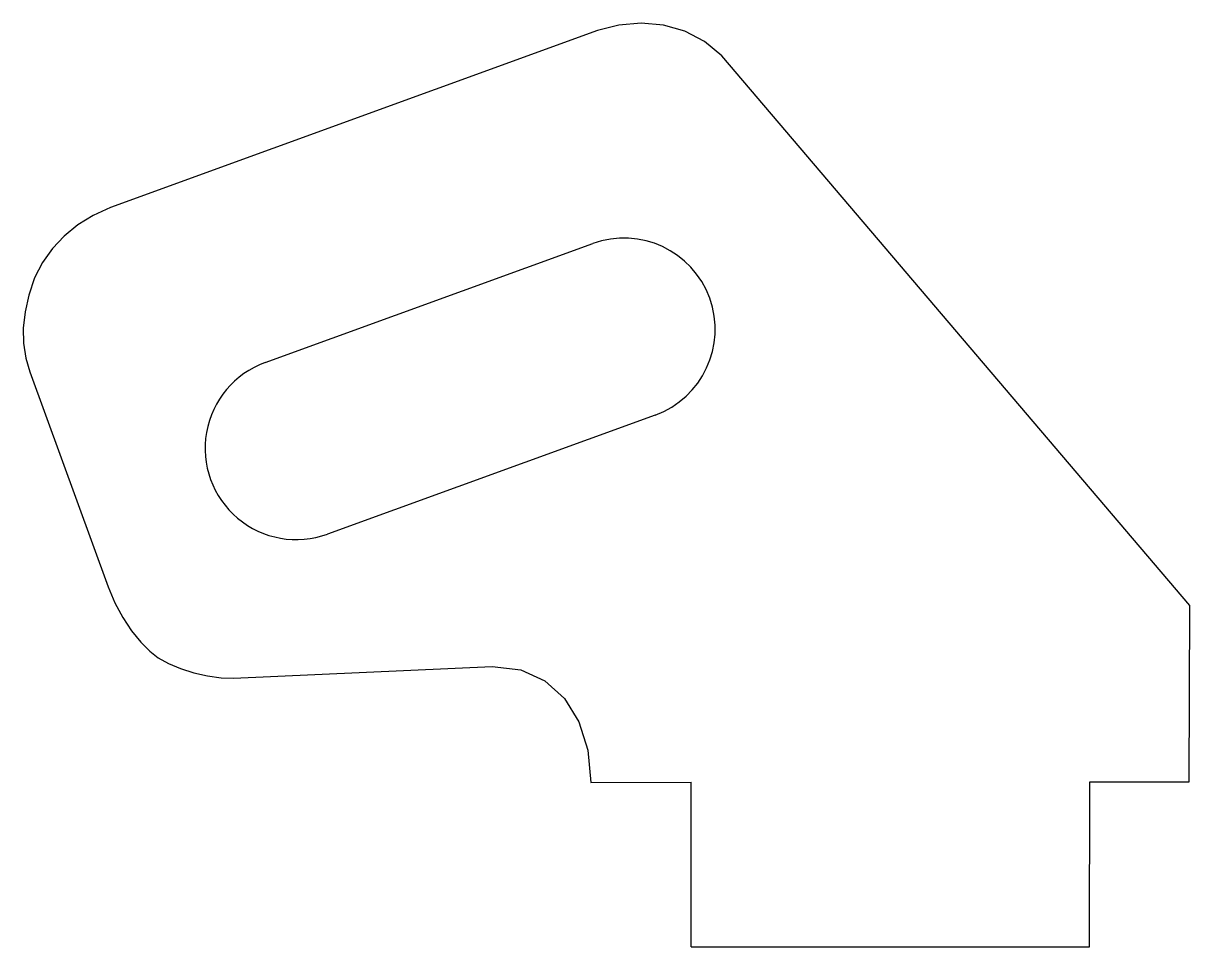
# Model space of a CAD drawing. Header units: millimetres. Extents: x 158 to 381, y 178 to 354.
import ezdxf

# ---------------------------------------------------------------- set-up
doc = ezdxf.new("R2010")
doc.units = ezdxf.units.MM
doc.layers.add('VISIBLE', color=7, linetype='CONTINUOUS')

msp = doc.modelspace()

# ---------------------------------------------------------------- linework, layer by layer
at = {"layer": 'VISIBLE'}
for p, q in [((267.8176, 353.1108), (174.7012, 319.2272)), ((271.9324, 354.1268), (267.8176, 353.1108)), ((276.1742, 354.457), (271.9324, 354.1268)), ((280.416, 354.076), (276.1742, 354.457)), ((284.5054, 352.933), (280.416, 354.076)), ((288.29, 350.9772), (284.5054, 352.933)), ((291.6174, 348.2086), (288.29, 350.9772)), ((381.0762, 243.078), (291.6174, 348.2086)), ((174.7012, 319.2272), (171.3738, 317.6778)), ((171.3738, 317.6778), (168.4274, 315.8744)), ((168.4274, 315.8744), (165.8112, 313.7662)), ((165.8112, 313.7662), (163.576, 311.404)), ((204.272387, 289.564297), (266.908787, 312.322697)), ((163.576, 311.404), (161.6964, 308.7116)), ((161.6964, 308.7116), (160.1724, 305.7652)), ((160.1724, 305.7652), (159.0802, 302.4378)), ((159.0802, 302.4378), (158.369, 299.2374)), ((158.369, 299.2374), (158.0134, 296.164)), ((158.0134, 296.164), (158.0642, 293.243)), ((158.0642, 293.243), (158.4706, 290.4236)), ((158.4706, 290.4236), (159.2834, 287.7566)), ((159.2834, 287.7566), (174.244, 246.6594)), ((278.835613, 279.497303), (216.199213, 256.738903)), ((174.244, 246.6594), (175.514, 243.586)), ((175.514, 243.586), (177.038, 240.7666)), ((381, 209.3468), (381.0762, 243.078)), ((177.038, 240.7666), (178.7144, 238.2266)), ((178.7144, 238.2266), (180.467, 236.0676)), ((180.467, 236.0676), (182.1942, 234.3404)), ((182.1942, 234.3404), (183.8198, 233.045)), ((183.8198, 233.045), (185.7502, 231.9782)), ((185.7502, 231.9782), (188.0616, 231.013)), ((188.0616, 231.013), (190.6016, 230.2002)), ((190.6016, 230.2002), (193.2432, 229.616)), ((198.2216, 229.1842), (247.65, 231.4194)), ((247.65, 231.4194), (253.1364, 230.7844)), ((253.1364, 230.7844), (257.7592, 228.6762)), ((193.2432, 229.616), (195.834, 229.2604)), ((195.834, 229.2604), (198.2216, 229.1842)), ((257.7592, 228.6762), (261.493, 225.298)), ((261.493, 225.298), (264.2362, 220.8276)), ((264.2362, 220.8276), (265.9634, 215.392)), ((265.9634, 215.392), (266.5476, 209.2198)), ((266.5476, 209.2198), (285.75, 209.296)), ((285.75, 177.8), (285.75, 209.296)), ((361.9246, 177.8), (361.9754, 209.3468)), ((361.9754, 209.3468), (381, 209.3468)), ((285.75, 177.8), (361.9246, 177.8))]:
    msp.add_line(p, q, dxfattribs=at)
for centre, start, end in [((272.8722, 295.91), 289.968181, 109.968181), ((210.2358, 273.1516), 109.968181, 289.968181)]:
    msp.add_arc(centre, 17.4625, start, end, dxfattribs=at)

doc.saveas('drawing.dxf')
